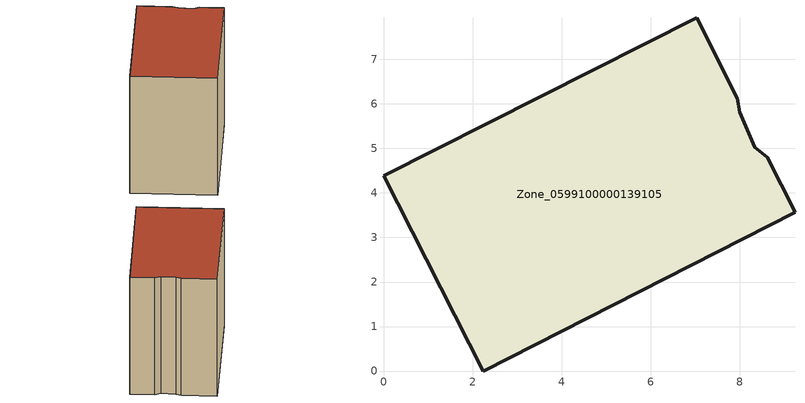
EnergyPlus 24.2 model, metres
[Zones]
Zone_0599100000139105
 floor ground (C_G): 7.94,6.13 8,5.81 8.34,5.02 8.62,4.8 9.24,3.57 2.24,0 0,4.39 7.03,7.93 z0
 wall outside (C_F): 2.24,0 9.24,3.57 8.62,4.8 8.34,5.02 8,5.81 7.94,6.13 7.03,7.93 0,4.39 2.24,0 z0:7.55
 roof outside (C_R): 8,5.81 7.94,6.13 7.03,7.93 0,4.39 2.24,0 9.24,3.57 8.62,4.8 8.34,5.02 z7.55
[BUILDING]
Pand.0599100000139105: North Axis=0; Terrain=City; Loads Convergence Tolerance Value=0.04; Temperature Convergence Tolerance Value=0.4; Solar Distribution=FullExterior; Maximum Number of Warmup Days=25; Minimum Number of Warmup Days=1
[Site:Location]
Rotterdam.The.Hague.AP_ZH_NLD Design_Conditions: Latitude=51.96; Longitude=4.45; Time Zone=1; Elevation=-4.5
[SITE:GROUNDTEMPERATURE:BUILDINGSURFACE]
18, 18, 18, 18, 18, 18, 18, 18, 18, 18, 18, 18
[MATERIAL] Thermal Absorptance=0.9; Solar Absorptance=0.7; Visible Absorptance=0.7
Name | Roughness | Thickness | Conductivity | Density | Specific Heat
G.TI.1946 | MediumSmooth | 0.15 | 1 | 540 | 1210
F.TI.1946 | Rough | 0.3 | 0.857143 | 1920 | 840
R.TI.1946 | MediumRough | 0.2 | 0.1 | 1500 | 1000
[CONSTRUCTION]
C_G: G.TI.1946
C_F: F.TI.1946
C_R: R.TI.1946
[ZONE]
Zone_0599100000139105: Type=1; Multiplier=1; Ceiling Height=Autocalculate; Volume=Autocalculate; Floor Area=autocalculate; Part of Total Floor Area=Yes
[ZONEINFILTRATION:DESIGNFLOWRATE]
Infil_Zone_0599100000139105: Zone or ZoneList or Space or SpaceList=Zone_0599100000139105; Schedule=AlwaysOn; Design Flow Rate Calculation Method=Flow/Area; Flow Rate per Floor Area=0.003; Constant Term Coefficient=1; Temperature Term Coefficient=0; Velocity Term Coefficient=0; Velocity Squared Term Coefficient=0
[HVACTEMPLATE:ZONE:IDEALLOADSAIRSYSTEM]
Zone_0599100000139105: Maximum Heating Supply Air Temperature=50; Minimum Cooling Supply Air Temperature=13; Maximum Heating Supply Air Humidity Ratio=0.0156; Minimum Cooling Supply Air Humidity Ratio=0.0077; Heating Limit=NoLimit; Cooling Limit=NoLimit; Dehumidification Control Type=ConstantSensibleHeatRatio; Cooling Sensible Heat Ratio=0.7; Dehumidification Setpoint=60; Humidification Control Type=None; Humidification Setpoint=30; Outdoor Air Method=None; Outdoor Air Flow Rate per Person=0.00944; Outdoor Air Flow Rate per Zone Floor Area=0; Outdoor Air Flow Rate per Zone=0; Demand Controlled Ventilation Type=None; Outdoor Air Economizer Type=NoEconomizer; Heat Recovery Type=None; Sensible Heat Recovery Effectiveness=0.7; Latent Heat Recovery Effectiveness=0.65
[ZONECONTROL:THERMOSTAT]
ThermostatControl_Zone_0599100000139105: Zone or ZoneList=Zone_0599100000139105; Control Type Schedule=DualSetpointControlType; Control 1=Thermostat_Zone_0599100000139105; Temperature Difference Between Cutout And Setpoint=0
[THERMOSTATSETPOINT:DUALSETPOINT]
Thermostat_Zone_0599100000139105: Heating Setpoint Temperature Schedule=HeatingSetpoint_Zone_0599100000139105; Cooling Setpoint Temperature Schedule=CoolingSetpoint_Zone_0599100000139105
[SCHEDULE:COMPACT]
HeatingSetpoint_Zone_0599100000139105: Through: 12/31, For: AllDays, Until: 24:00, 21
CoolingSetpoint_Zone_0599100000139105: Through: 12/31, For: AllDays, Until: 24:00, 24
DualSetpointControlType: Through: 12/31, For: AllDays, Until: 24:00, 4
AlwaysOn: Through: 12/31, For: AllDays, Until: 24:00, 1
